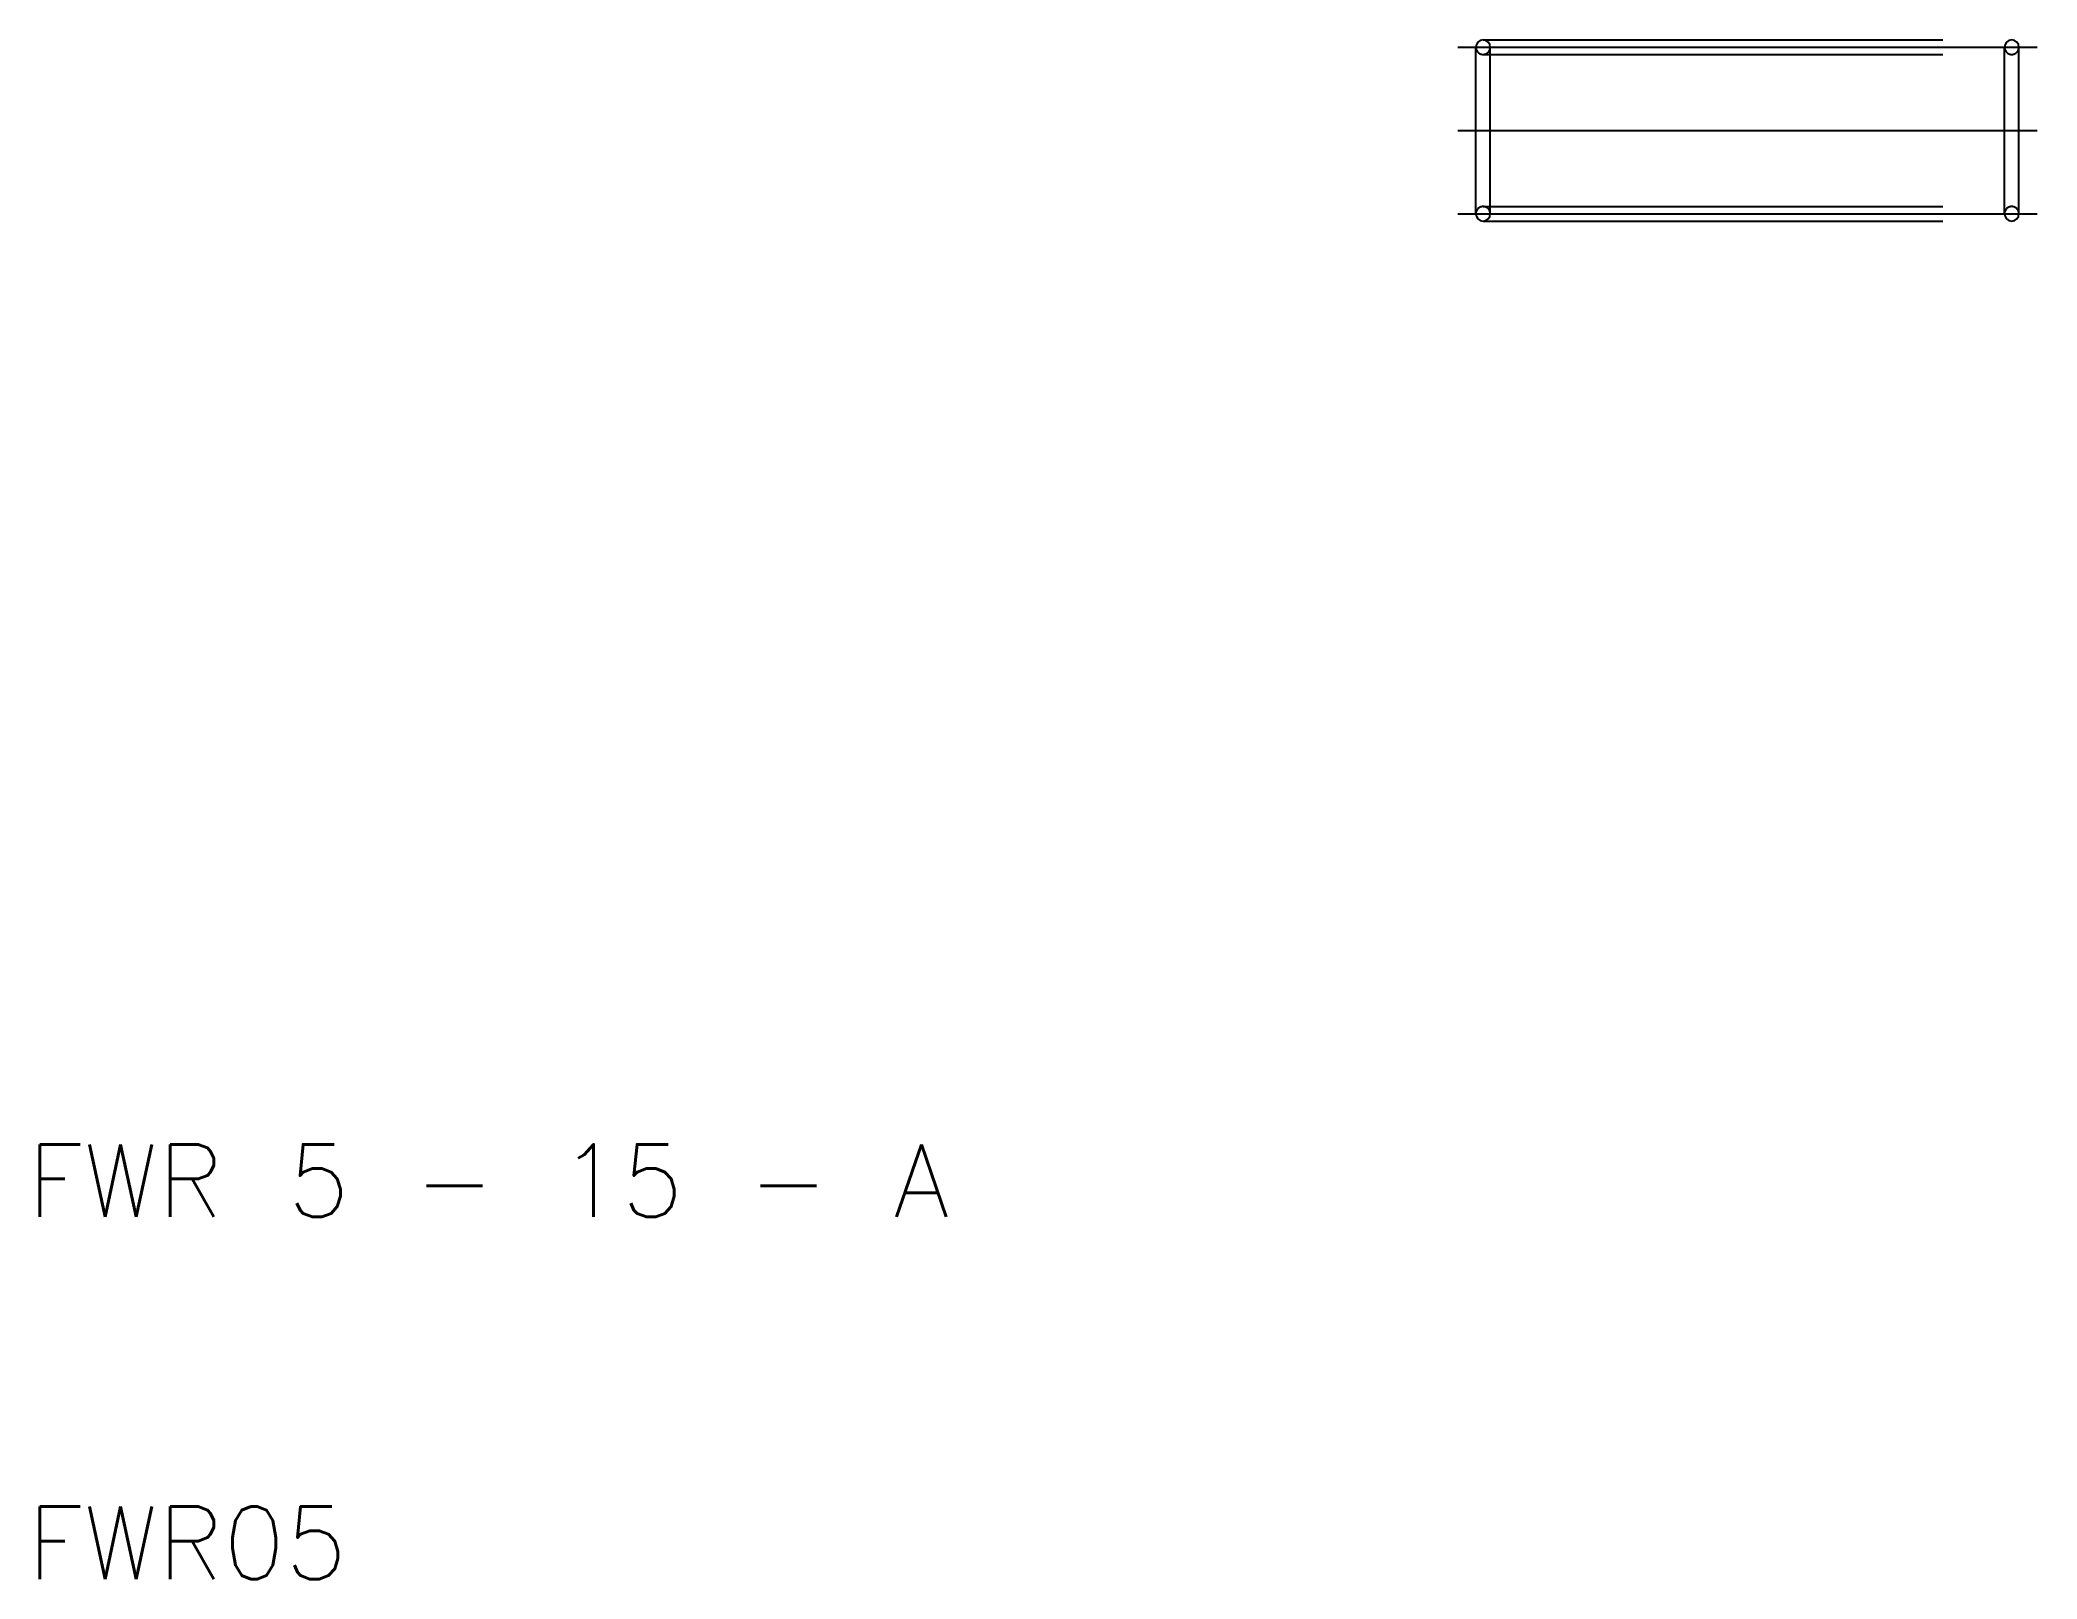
# Model space of a CAD drawing. Extents: x 10.3 to 65.5, y 10 to 52.5.
import ezdxf

# ---------------------------------------------------------------- set-up
doc = ezdxf.new("R2010")
doc.units = 0
doc.linetypes.add('CENTER', pattern=[50.8, 31.75, -6.35, 6.35, -6.35])
doc.linetypes.add('DASHED', pattern=[19.05, 12.7, -6.35])
doc.layers.get('0').update_dxf_attribs({"linetype": 'CONTINUOUS'})
doc.layers.add('CENTER', color=1, linetype='CENTER')
doc.styles.get("Standard").update_dxf_attribs({"font": 'txt.shx'})

msp = doc.modelspace()

# ---------------------------------------------------------------- linework, layer by layer
at = {"color": 3, "linetype": 'DASHED'}
for p, q in [((50.2, 52.5), (64.8, 52.5)), ((50.2, 52.1), (64.8, 52.1)), ((50.2, 47.9), (64.8, 47.9)), ((50.2, 47.5), (64.8, 47.5))]:
    msp.add_line(p, q, dxfattribs=at)
for p, q in [((50, 47.7), (50, 52.3)), ((50.4, 47.7), (50.4, 52.3)), ((64.6, 47.7), (64.6, 52.3)), ((65, 47.7), (65, 52.3))]:
    msp.add_line(p, q)
for centre, start, end in [((50.2, 52.3), 0, 180), ((64.8, 52.3), 0, 180), ((50.2, 47.7), 180, 0), ((64.8, 47.7), 180, 0)]:
    msp.add_arc(centre, 0.2, start, end)
for centre, start, end in [((50.2, 52.3), 180, 0), ((64.8, 52.3), 180, 0), ((50.2, 47.7), 0, 180), ((64.8, 47.7), 0, 180)]:
    msp.add_arc(centre, 0.2, start, end, dxfattribs=at)
at = {"layer": 'CENTER'}
for p, q in [((49.5, 52.3), (65.5, 52.3)), ((49.5, 50), (65.5, 50)), ((49.5, 47.7), (65.5, 47.7))]:
    msp.add_line(p, q, dxfattribs=at)

# ---------------------------------------------------------------- texts
for s, p in [('FWR 5 - 15 - A', (10, 20)), ('FWR05', (10, 10))]:
    msp.add_text(s, height=2).set_placement(p)

doc.saveas('drawing.dxf')
